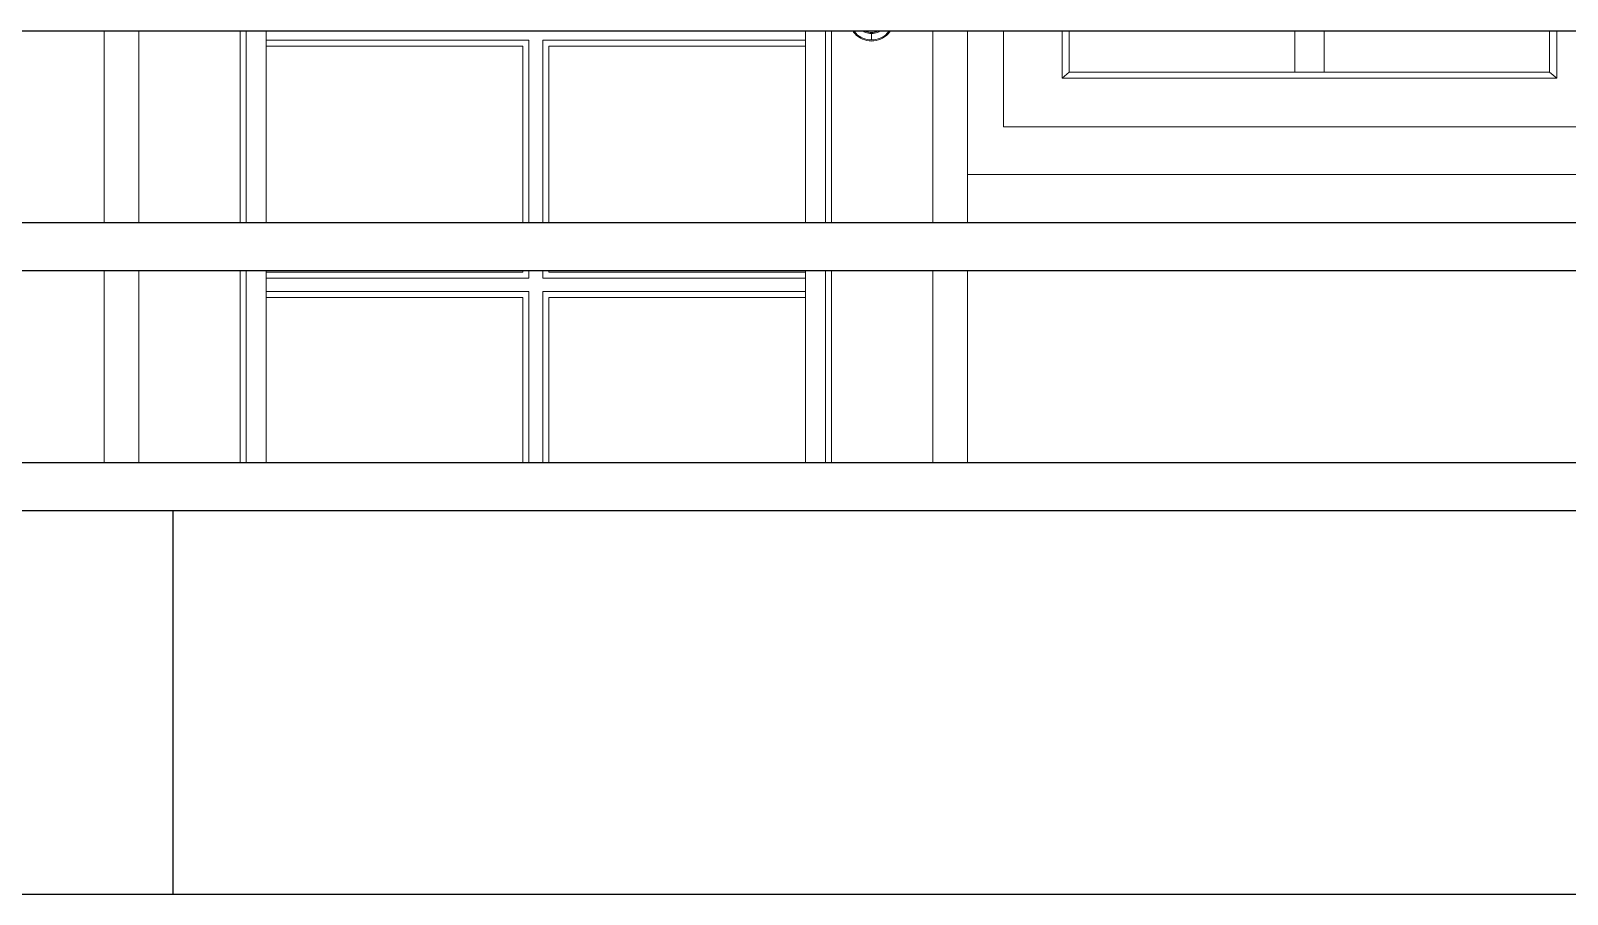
# Model space of a CAD drawing. Header units: inches. Extents: x -5058079 to -5054904, y -3262045 to -3259800.
# Drawn here: x -5056886.4 to -5056822.4, y -3261550.7 to -3261514.7 of the extents above; entities that cross this region are included whole.
import ezdxf

# ---------------------------------------------------------------- set-up
doc = ezdxf.new("R2010")
doc.units = ezdxf.units.IN
doc.header["$LTSCALE"] = 2
doc.header["$MEASUREMENT"] = 0
doc.layers.get('0').update_dxf_attribs({"linetype": 'CONTINUOUS'})
doc.layers.add('window', color=4, linetype='CONTINUOUS', lineweight=13)

msp = doc.modelspace()

# ---------------------------------------------------------------- linework, layer by layer
at = {"ltscale": 0.5}
for p, q in [((-5057070.238, -3261514.719), (-5056646.213, -3261514.719)), ((-5057070.238, -3261522.719), (-5056646.213, -3261522.719)), ((-5057070.238, -3261524.719), (-5056646.213, -3261524.719)), ((-5057070.238, -3261532.719), (-5056646.213, -3261532.719)), ((-5057070.238, -3261534.719), (-5056646.213, -3261534.719)), ((-5056880.475, -3261550.719), (-5056880.475, -3261534.719)), ((-5057080.266, -3261550.719), (-5056641.213, -3261550.719))]:
    msp.add_line(p, q, dxfattribs=at)
at = {"layer": 'window'}
for p, q in [((-5056883.354, -3261522.719), (-5056883.354, -3261514.719)), ((-5056881.908, -3261522.719), (-5056881.908, -3261514.719)), ((-5056877.678, -3261522.719), (-5056877.678, -3261514.719)), ((-5056877.426, -3261514.719), (-5056877.426, -3261522.719)), ((-5056876.598, -3261522.719), (-5056876.598, -3261514.719)), ((-5056854.11, -3261522.719), (-5056854.11, -3261514.719)), ((-5056853.282, -3261522.719), (-5056853.282, -3261514.719)), ((-5056853.03, -3261514.719), (-5056853.03, -3261522.719)), ((-5056852.11, -3261514.774), (-5056852.146, -3261514.719)), ((-5056852.049, -3261514.847), (-5056852.11, -3261514.774)), ((-5056852.019, -3261514.821), (-5056852.077, -3261514.751)), ((-5056851.981, -3261514.914), (-5056852.049, -3261514.847)), ((-5056851.954, -3261514.884), (-5056852.019, -3261514.821)), ((-5056851.668, -3261514.759), (-5056851.721, -3261514.726)), ((-5056851.611, -3261514.787), (-5056851.668, -3261514.759)), ((-5056851.652, -3261514.719), (-5056851.647, -3261514.723)), ((-5056851.647, -3261514.723), (-5056851.594, -3261514.749)), ((-5056851.552, -3261514.809), (-5056851.611, -3261514.787)), ((-5056851.594, -3261514.749), (-5056851.539, -3261514.769)), ((-5056851.491, -3261514.824), (-5056851.552, -3261514.809)), ((-5056851.539, -3261514.769), (-5056851.482, -3261514.783)), ((-5056851.428, -3261514.833), (-5056851.491, -3261514.824)), ((-5056851.482, -3261514.783), (-5056851.424, -3261514.792)), ((-5056851.361, -3261514.836), (-5056851.428, -3261514.833)), ((-5056851.424, -3261514.792), (-5056851.361, -3261514.794)), ((-5056851.361, -3261514.794), (-5056851.298, -3261514.792)), ((-5056851.294, -3261514.833), (-5056851.361, -3261514.836)), ((-5056851.361, -3261515.102), (-5056851.361, -3261514.836)), ((-5056851.298, -3261514.792), (-5056851.24, -3261514.783)), ((-5056851.232, -3261514.824), (-5056851.294, -3261514.833)), ((-5056851.24, -3261514.783), (-5056851.183, -3261514.769)), ((-5056851.17, -3261514.809), (-5056851.232, -3261514.824)), ((-5056851.183, -3261514.769), (-5056851.128, -3261514.749)), ((-5056851.111, -3261514.787), (-5056851.17, -3261514.809)), ((-5056851.128, -3261514.749), (-5056851.076, -3261514.723)), ((-5056851.054, -3261514.759), (-5056851.111, -3261514.787)), ((-5056851.076, -3261514.723), (-5056851.07, -3261514.719)), ((-5056851.001, -3261514.726), (-5056851.054, -3261514.759)), ((-5056850.993, -3261514.719), (-5056851.001, -3261514.726)), ((-5056850.703, -3261514.821), (-5056850.768, -3261514.884)), ((-5056850.673, -3261514.847), (-5056850.741, -3261514.914)), ((-5056850.645, -3261514.751), (-5056850.703, -3261514.821)), ((-5056850.612, -3261514.774), (-5056850.673, -3261514.847)), ((-5056850.624, -3261514.719), (-5056850.645, -3261514.751)), ((-5056850.576, -3261514.719), (-5056850.612, -3261514.774)), ((-5056848.8, -3261514.719), (-5056848.8, -3261522.719)), ((-5056847.354, -3261514.719), (-5056847.354, -3261522.719)), ((-5056845.854, -3261514.719), (-5056845.854, -3261518.719)), ((-5056843.42, -3261514.719), (-5056843.42, -3261516.696)), ((-5056843.116, -3261514.719), (-5056843.116, -3261516.443)), ((-5056833.713, -3261514.719), (-5056833.713, -3261516.443)), ((-5056832.496, -3261514.719), (-5056832.496, -3261516.443)), ((-5056823.092, -3261516.443), (-5056823.092, -3261514.719)), ((-5056822.788, -3261516.696), (-5056822.788, -3261514.719)), ((-5056865.642, -3261515.116), (-5056876.598, -3261515.116)), ((-5056865.894, -3261515.36), (-5056876.598, -3261515.36)), ((-5056865.894, -3261515.36), (-5056865.894, -3261522.719)), ((-5056865.642, -3261522.719), (-5056865.642, -3261515.116)), ((-5056854.11, -3261515.116), (-5056865.066, -3261515.116)), ((-5056865.066, -3261515.116), (-5056865.066, -3261522.719)), ((-5056854.11, -3261515.36), (-5056864.814, -3261515.36)), ((-5056864.814, -3261515.36), (-5056864.814, -3261522.719)), ((-5056851.906, -3261514.973), (-5056851.981, -3261514.914)), ((-5056851.882, -3261514.941), (-5056851.954, -3261514.884)), ((-5056851.824, -3261515.024), (-5056851.906, -3261514.973)), ((-5056851.804, -3261514.99), (-5056851.882, -3261514.941)), ((-5056851.738, -3261515.066), (-5056851.824, -3261515.024)), ((-5056851.722, -3261515.03), (-5056851.804, -3261514.99)), ((-5056851.647, -3261515.099), (-5056851.738, -3261515.066)), ((-5056851.635, -3261515.062), (-5056851.722, -3261515.03)), ((-5056851.554, -3261515.123), (-5056851.647, -3261515.099)), ((-5056851.546, -3261515.085), (-5056851.635, -3261515.062)), ((-5056851.361, -3261515.151), (-5056851.554, -3261515.123)), ((-5056851.454, -3261515.098), (-5056851.546, -3261515.085)), ((-5056851.361, -3261515.102), (-5056851.454, -3261515.098)), ((-5056851.268, -3261515.098), (-5056851.361, -3261515.102)), ((-5056851.169, -3261515.123), (-5056851.361, -3261515.151)), ((-5056851.177, -3261515.085), (-5056851.268, -3261515.098)), ((-5056851.087, -3261515.062), (-5056851.177, -3261515.085)), ((-5056851.075, -3261515.099), (-5056851.169, -3261515.123)), ((-5056851.001, -3261515.03), (-5056851.087, -3261515.062)), ((-5056850.984, -3261515.066), (-5056851.075, -3261515.099)), ((-5056850.918, -3261514.99), (-5056851.001, -3261515.03)), ((-5056850.898, -3261515.024), (-5056850.984, -3261515.066)), ((-5056850.84, -3261514.941), (-5056850.918, -3261514.99)), ((-5056850.817, -3261514.973), (-5056850.898, -3261515.024)), ((-5056850.768, -3261514.884), (-5056850.84, -3261514.941)), ((-5056850.741, -3261514.914), (-5056850.817, -3261514.973)), ((-5056843.42, -3261516.696), (-5056843.116, -3261516.443)), ((-5056843.42, -3261516.696), (-5056822.788, -3261516.696)), ((-5056843.116, -3261516.443), (-5056823.092, -3261516.443)), ((-5056822.788, -3261516.696), (-5056823.092, -3261516.443)), ((-5056845.854, -3261518.719), (-5056794.854, -3261518.719)), ((-5056793.354, -3261520.719), (-5056847.354, -3261520.719)), ((-5056883.354, -3261532.719), (-5056883.354, -3261524.719)), ((-5056881.908, -3261532.719), (-5056881.908, -3261524.719)), ((-5056877.678, -3261532.719), (-5056877.678, -3261524.719)), ((-5056877.426, -3261524.719), (-5056877.426, -3261532.719)), ((-5056876.598, -3261532.719), (-5056876.598, -3261524.719)), ((-5056865.894, -3261524.789), (-5056876.598, -3261524.789)), ((-5056876.598, -3261525.034), (-5056865.642, -3261525.034)), ((-5056865.894, -3261524.719), (-5056865.894, -3261524.789)), ((-5056865.642, -3261525.034), (-5056865.642, -3261524.719)), ((-5056865.066, -3261524.719), (-5056865.066, -3261525.034)), ((-5056865.066, -3261525.034), (-5056854.11, -3261525.034)), ((-5056864.814, -3261524.719), (-5056864.814, -3261524.789)), ((-5056854.11, -3261524.789), (-5056864.814, -3261524.789)), ((-5056854.11, -3261532.719), (-5056854.11, -3261524.719)), ((-5056853.282, -3261532.719), (-5056853.282, -3261524.719)), ((-5056853.03, -3261524.719), (-5056853.03, -3261532.719)), ((-5056848.8, -3261524.719), (-5056848.8, -3261532.719)), ((-5056847.354, -3261524.719), (-5056847.354, -3261532.719)), ((-5056865.642, -3261525.592), (-5056876.598, -3261525.592)), ((-5056865.642, -3261532.719), (-5056865.642, -3261525.592)), ((-5056854.11, -3261525.592), (-5056865.066, -3261525.592)), ((-5056865.066, -3261525.592), (-5056865.066, -3261532.719)), ((-5056865.894, -3261525.837), (-5056876.598, -3261525.837)), ((-5056865.894, -3261525.837), (-5056865.894, -3261532.719)), ((-5056854.11, -3261525.837), (-5056864.814, -3261525.837)), ((-5056864.814, -3261525.837), (-5056864.814, -3261532.719))]:
    msp.add_line(p, q, dxfattribs=at)

doc.saveas('drawing.dxf')
